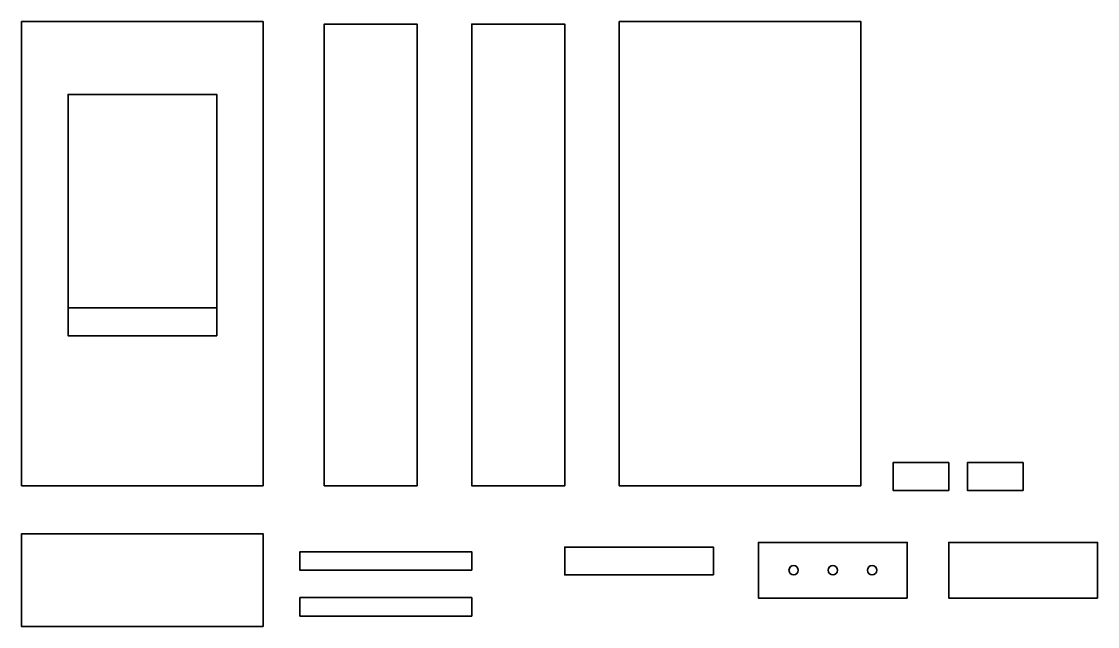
# Model space of a CAD drawing. Header units: centimetres. Extents: x 5 to 120, y -72 to -7.
import ezdxf

# ---------------------------------------------------------------- set-up
doc = ezdxf.new("R2010")
doc.units = ezdxf.units.CM
doc.header["$MEASUREMENT"] = 0
doc.layers.add('Layer 1', color=7, linetype='Continuous', lineweight=0)

msp = doc.modelspace()

# ---------------------------------------------------------------- linework, layer by layer
at = {"layer": 'Layer 1', "color": 18, "lineweight": 35, "true_color": 0x000000}
for points in [[(30.7, -56.93), (4.7, -56.93), (4.7, -6.93), (30.7, -6.93)], [(95.02, -56.93), (69.02, -56.93), (69.02, -6.93), (95.02, -6.93)], [(47.27, -56.93), (37.27, -56.93), (37.27, -7.21), (47.27, -7.21)], [(63.15, -56.93), (53.15, -56.93), (53.15, -7.21), (63.15, -7.21)], [(25.7, -37.78), (9.7, -37.78), (9.7, -14.78), (25.7, -14.78)], [(25.7, -40.78), (9.7, -40.78), (9.7, -37.78), (25.7, -37.78)], [(104.48, -57.43), (98.48, -57.43), (98.48, -54.43), (104.48, -54.43)], [(112.48, -57.43), (106.48, -57.43), (106.48, -54.43), (112.48, -54.43)], [(30.7, -72.09), (4.7, -72.09), (4.7, -62.09), (30.7, -62.09)], [(79.15, -66.53), (63.15, -66.53), (63.15, -63.53), (79.15, -63.53)], [(100, -69.03), (84, -69.03), (84, -63.03), (100, -63.03)], [(120.48, -69.03), (104.48, -69.03), (104.48, -63.03), (120.48, -63.03)], [(53.15, -66.03), (34.65, -66.03), (34.65, -64.03), (53.15, -64.03)], [(53.15, -70.97), (34.65, -70.97), (34.65, -68.97), (53.15, -68.97)]]:
    msp.add_lwpolyline(points, close=True, dxfattribs=at)
for centre in [(87.78, -66.03), (92, -66.03), (96.22, -66.03)]:
    msp.add_circle(centre, 0.5, dxfattribs=at)

doc.saveas('drawing.dxf')
